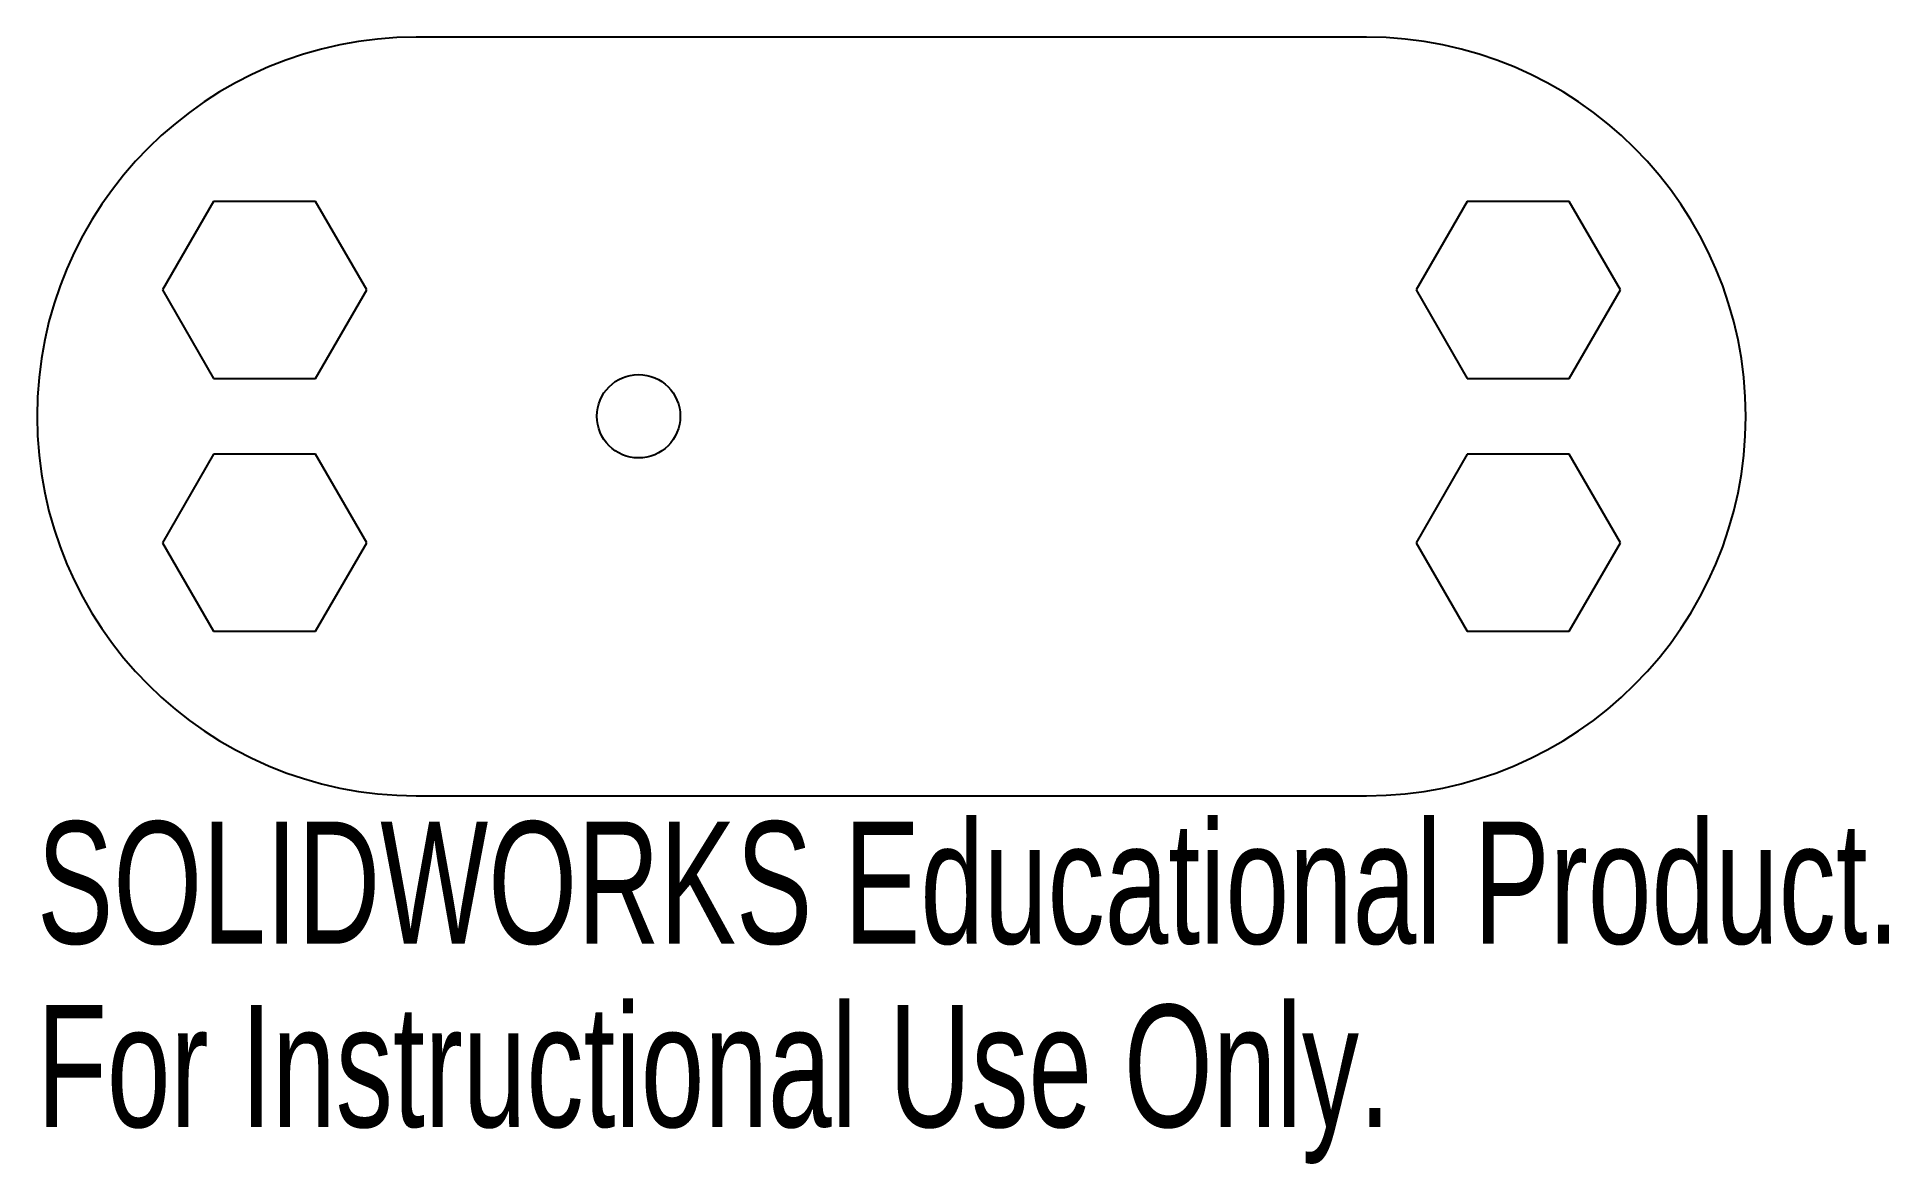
# Model space of a CAD drawing. Header units: millimetres. Extents: x -160.5 to -87.3, y -43.6 to 1.
import ezdxf

# ---------------------------------------------------------------- set-up
doc = ezdxf.new("R2010")
doc.units = ezdxf.units.MM
doc.styles.add('SLDTEXTSTYLE0', font='TXT', dxfattribs={"width": 0.7})

msp = doc.modelspace()

# ---------------------------------------------------------------- linework, layer by layer
at = {"color": 7, "linetype": 'Continuous', "lineweight": 25}
for p, q in [((-107.921, 0.997), (-145.521, 0.997)), ((-153.542, -5.503), (-155.563, -9.003)), ((-149.501, -5.503), (-153.542, -5.503)), ((-147.48, -9.003), (-149.501, -5.503)), ((-103.942, -5.503), (-105.963, -9.003)), ((-99.901, -5.503), (-103.942, -5.503)), ((-97.88, -9.003), (-99.901, -5.503)), ((-155.563, -9.003), (-153.542, -12.503)), ((-149.501, -12.503), (-147.48, -9.003)), ((-105.963, -9.003), (-103.942, -12.503)), ((-99.901, -12.503), (-97.88, -9.003)), ((-153.542, -12.503), (-149.501, -12.503)), ((-103.942, -12.503), (-99.901, -12.503)), ((-153.542, -15.503), (-155.563, -19.003)), ((-149.501, -15.503), (-153.542, -15.503)), ((-147.48, -19.003), (-149.501, -15.503)), ((-103.942, -15.503), (-105.963, -19.003)), ((-99.901, -15.503), (-103.942, -15.503)), ((-97.88, -19.003), (-99.901, -15.503)), ((-155.563, -19.003), (-153.542, -22.503)), ((-149.501, -22.503), (-147.48, -19.003)), ((-105.963, -19.003), (-103.942, -22.503)), ((-99.901, -22.503), (-97.88, -19.003)), ((-153.542, -22.503), (-149.501, -22.503)), ((-103.942, -22.503), (-99.901, -22.503)), ((-145.521, -29.003), (-107.921, -29.003))]:
    msp.add_line(p, q, dxfattribs=at)
msp.add_circle((-136.723, -13.998), 1.65, dxfattribs=at)
for centre, start, end in [((-145.521, -14.003), 90, 270), ((-107.921, -14.003), 270, 90)]:
    msp.add_arc(centre, 15, start, end, dxfattribs=at)

# ---------------------------------------------------------------- texts
at = {"color": 7, "linetype": 'Continuous', "char_height": 4.83362, "attachment_point": 1, "style": 'SLDTEXTSTYLE0'}
for s, insert in [('SOLIDWORKS Educational Product.', (-160.521, -30.023)), ('For Instructional Use Only.', (-160.521, -37.273))]:
    msp.add_mtext(s, dxfattribs=dict(at, insert=insert))

doc.saveas('drawing.dxf')
